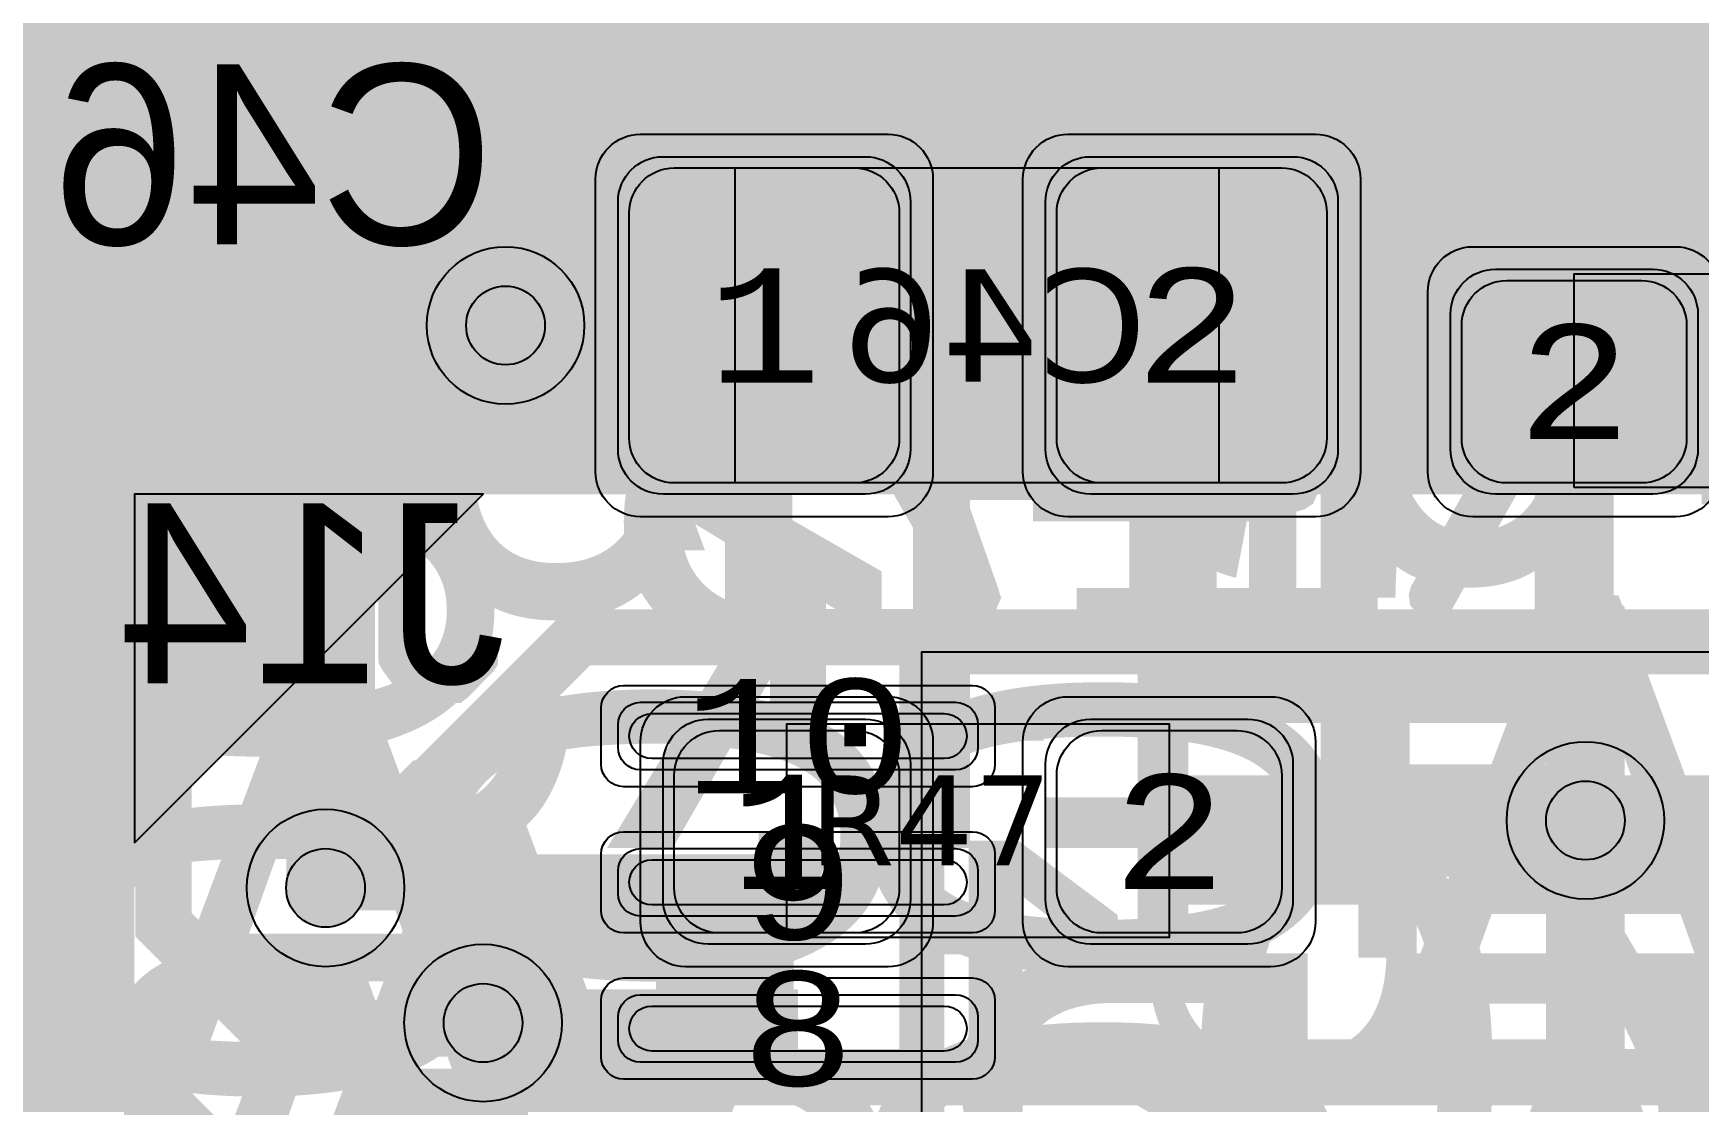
# Model space of a CAD drawing. Extents: x -98 to 119, y -207 to 98.
# Drawn here: x -9.2 to -1.8, y -11.95 to -7.2 of the extents above; entities that cross this region are included whole.
import ezdxf
from ezdxf.enums import TextEntityAlignment as Align

# ---------------------------------------------------------------- set-up
doc = ezdxf.new("R2010")
doc.units = 0
doc.header["$MEASUREMENT"] = 0
for name, color, linetype in [('ASSEMBLY_OUTLINES_BTM', 191, 'CONTINUOUS'), ('ASSEMBLY_OUTLINES_TOP', 102, 'CONTINUOUS'), ('ASSEMBLY_PART_NUMBERS_BTM', 191, 'CONTINUOUS'), ('ASSEMBLY_REF_DES_BTM', 191, 'CONTINUOUS'), ('ASSEMBLY_REF_DES_TOP', 102, 'CONTINUOUS'), ('BOARD_OUTLINE', 10, 'CONTINUOUS'), ('DRILL_DRAWING', 21, 'CONTINUOUS'), ('GENERATED_SILKSCREEN_BTM', 255, 'CONTINUOUS'), ('GENERATED_SILKSCREEN_TOP', 140, 'CONTINUOUS'), ('MANUFACTURING_OUTLINES', 10, 'CONTINUOUS'), ('PART_PADS_SMD_BTM', 230, 'CONTINUOUS'), ('PART_PADS_SMD_TOP', 150, 'CONTINUOUS'), ('PIN_NUMBERS_BTM', 8, 'CONTINUOUS'), ('PIN_NUMBERS_TOP', 8, 'CONTINUOUS'), ('PLACEMENT_OUTLINES_BTM', 222, 'CONTINUOUS'), ('PLACEMENT_OUTLINES_TOP', 130, 'CONTINUOUS'), ('PLANE_DATA_LAYER_BOTTOM', 230, 'CONTINUOUS'), ('PLANE_SHAPES_LAYER_BOTTOM', 230, 'CONTINUOUS'), ('PLANE_SHAPES_LAYER_TOP', 150, 'CONTINUOUS'), ('ROUTE_BORDER', 151, 'CONTINUOUS'), ('SILKSCREEN_OUTLINES_BTM', 211, 'CONTINUOUS'), ('SILKSCREEN_OUTLINES_TOP', 150, 'CONTINUOUS'), ('SILKSCREEN_REF_DES_BTM', 211, 'CONTINUOUS'), ('SILKSCREEN_REF_DES_TOP', 150, 'CONTINUOUS'), ('SOLDERMASK_PADS_BTM', 12, 'CONTINUOUS'), ('SOLDERMASK_PADS_TOP', 180, 'CONTINUOUS'), ('SOLDERPASTE_PADS_BTM', 12, 'CONTINUOUS'), ('SOLDERPASTE_PADS_TOP', 180, 'CONTINUOUS'), ('TRACES_LAYER_BOTTOM', 230, 'CONTINUOUS'), ('TRACES_LAYER_TOP', 150, 'CONTINUOUS'), ('VIA_HOLES_LAYER_BOTTOM', 30, 'CONTINUOUS'), ('VIA_HOLES_LAYER_TOP', 30, 'CONTINUOUS'), ('VIA_PADS_LAYER_BOTTOM', 230, 'CONTINUOUS'), ('VIA_PADS_LAYER_TOP', 150, 'CONTINUOUS')]:
    doc.layers.add(name, color=color, linetype=linetype)
doc.styles.add('COURIER_NEW', font='COUR.TTF')
doc.styles.add('VERDANA', font='verdana.TTF')
doc.styles.add('VERIBEST_GERBER_0', font='txt')

msp = doc.modelspace()

# ---------------------------------------------------------------- hatches: boundary and pattern name
at = {"layer": 'PLANE_DATA_LAYER_BOTTOM'}
h = msp.add_hatch(color=256, dxfattribs=at)
h.paths.add_polyline_path([(-96.5, 0, -1), (96.5, 0, -1)], flags=0)
h.paths.add_polyline_path([(92.251979, -7.43598, 0.72698816), (92.479659, -3.637852, -0.30860979), (92.431259, -3.566904, -0.00963525), (92.431316, -3.563968, 0.00963501), (92.5, -0.000006), (92.5, 0.000001, 0.05332526), (90.407665, 19.562826, -0.05332692), (90.405941, 19.578942), (90.405941, 19.578943, -0.23821791), (90.436919, 19.640273, 0.66175504), (89.584154, 23.221888, -0.29529758), (89.523137, 23.277841, 0.02240102), (87.08146, 31.194059, -0.0862063), (87.076996, 31.219756), (87.076996, 31.219757, -0.21018391), (87.101696, 31.275919, 0.67938251), (85.774921, 34.749845, -0.30186499), (85.705267, 34.797373, 0.04791583), (77.514669, 50.475005, -0.14530744), (77.502324, 50.516585, -0.1239887), (77.511414, 50.552678, 0.60660899), (75.516892, 53.486368, -0.27423899), (75.44586, 53.517962, 0.02152308), (70.565432, 59.806101, -0.17759524), (70.547363, 59.855368), (70.547363, 59.855369, -0.1118333), (70.5548, 59.888203, 0.66175545), (68.116894, 62.64715, -0.29529737), (68.036725, 62.667806, 0.05833458), (51.722715, 76.687749, -0.24933783), (51.689123, 76.750923), (51.689123, 76.750924, -0.06075989), (51.691357, 76.76924, 0.7149664), (48.509213, 78.818582, -0.31487112), (48.42205, 78.81342, 0.02280668), (41.042088, 82.896302, -0.28513695), (40.999698, 82.964591), (40.999698, 82.964596, -0.00424702), (40.999709, 82.965891, 0.64704661), (37.697353, 84.5176, -0.28975486), (37.616734, 84.505806, 0.05294354), (19.031563, 90.52099, -0.30833592), (18.972104, 90.582877, 0.69698225), (15.284156, 91.27756, -0.30833961), (15.206255, 91.241547, 0.02237069), (6.993138, 92.235275, -0.31520437), (6.925536, 92.290658, 0.71588806), (3.14462, 92.496703, -0.31520526), (3.0714, 92.448994, 0.06346806), (-20.215283, 90.264015, -0.32014225), (-20.296827, 90.298428, 0.72963938), (-23.995319, 89.386755, -0.32014403), (-24.051528, 89.318386, 0.01866354), (-30.645576, 87.275991, -0.30986574), (-30.72878, 87.298418, 0.70117084), (-34.249879, 85.978007, -0.00275269), (-34.249874, 85.977168, -0.30685575), (-34.29782, 85.9064, 0.04916641), (-50.410548, 77.556603, -0.32354836), (-50.499711, 77.561018, 0.73921276), (-53.660594, 75.408706, -0.07516987), (-53.657188, 75.386179), (-53.657188, 75.386178, -0.24247942), (-53.68916, 75.324127, 0.01996774), (-59.527063, 70.80098, -0.29848709), (-59.610009, 70.791065, 0.55672441), (-62.5, 69), (-62.5, 68.999999, 0.08270852), (-62.392031, 68.351756, -0.29848757), (-62.412702, 68.270818, 0.06718659), (-78.279974, 49.27977, -0.27781781), (-78.350169, 49.24438, 0.43635087), (-80.5, 47.25), (-80.5, 47.249999, 0.14146633), (-80.192238, 46.184011, -0.14146588), (-80.180512, 46.143397), (-80.180512, 46.143396, -0.13119073), (-80.190652, 46.105416, 0.01929482), (-83.506407, 39.786053, -0.3122068), (-83.581614, 39.742899, 0.43912347), (-85.75, 37.75, 0.20482962), (-85.131688, 36.303992, -0.20483071), (-85.10813, 36.248899), (-85.10813, 36.248898, -0.10091901), (-85.114214, 36.219062, 0.04809776), (-90.466303, 19.289839, -0.31487042), (-90.530154, 19.230281, 0.71496565), (-91.24073, 15.512631, -0.26937831), (-91.202277, 15.446437), (-91.202277, 15.446436, -0.04192983), (-91.203345, 15.433723, 0.01884133), (-92.106444, 8.523669, -0.32827121), (-92.166453, 8.456161, 0.35402801), (-93.75, 6.5), (-93.75, 6.499999, 0.3147083), (-92.438077, 4.622088, -0.31470689), (-92.388093, 4.55054), (-92.388093, 4.550537, -0.01228575), (-92.388185, 4.546794, 0.01229418), (-92.5, 0.00001), (-92.5, -0.000004, 0.05293339), (-90.438132, -19.421494, -0.32940864), (-90.475468, -19.504015, 0.27173254), (-91.5, -21.25, 0.40159771), (-89.586502, -23.248128, -0.32940451), (-89.516056, -23.305059, 0.02130735), (-87.207653, -30.839509, -0.32217733), (-87.232533, -30.924924, 0.23066593), (-88, -32.499999), (-88, -32.5, 0.43149503), (-85.882787, -34.496562, -0.3221788), (-85.807634, -34.544174, 0.04801617), (-77.643233, -50.277018, -0.30387878), (-77.644537, -50.3618, 0.152519), (-78, -51.499999), (-78, -51.5, 0.48198292), (-75.552374, -53.449264, -0.30388342), (-75.473145, -53.479475, 0.02199125), (-70.483925, -59.90214, -0.3186215), (-70.47622, -59.989968, 0.72539906), (-67.952631, -62.834176, -0.31862421), (-67.866344, -62.852281, 0.06239253), (-50.265124, -77.650932, -0.25435623), (-50.230332, -77.714899), (-50.230332, -77.7149, -0.03445317), (-50.231054, -77.725364, 0.03445193), (-50.25, -78), (-50.25, -78.000001, 0.60330822), (-47.119729, -79.649997, -0.29136265), (-47.037917, -79.64725, 0.02294124), (-39.54278, -83.621879, -0.2900128), (-39.499155, -83.690765), (-39.499155, -83.690766, -0.00713035), (-39.499186, -83.692939, 0.00713296), (-39.5, -83.749994), (-39.5, -83.75, 0.65808296), (-36.126004, -85.203319, -0.29776298), (-36.043963, -85.188513, 0.04901634), (-18.771876, -90.575199, -0.30186131), (-18.712566, -90.635139, 0.67938177), (-15.056336, -91.31372, -0.30186438), (-14.979467, -91.279054, 0.02174912), (-6.993138, -92.235275, -0.31520437), (-6.925536, -92.290658, 0.71588806), (-3.14462, -92.496703, -0.31520526), (-3.0714, -92.448994, 0.06250827), (19.869968, -90.340657, -0.3455664), (19.954737, -90.381493, 0.79435682), (23.75, -89.500001), (23.75, -89.499973, 0.00508686), (23.749586, -89.459281, -0.34558849), (23.806159, -89.384097, 0.02146945), (31.383958, -87.013201, -0.31444693), (31.468175, -87.035889, 0.70013084), (35, -85.75), (35, -85.749988, 0.00909926), (34.998675, -85.677212, -0.00905723), (34.998625, -85.674452), (34.998625, -85.674439, -0.3044722), (35.045955, -85.60392, 0.04798546), (50.721249, -77.353765, -0.31444166), (50.808431, -77.356288, 0.61621831), (54, -75.75), (54, -75.749999, 0.06775817), (53.927211, -75.215343, -0.06775352), (53.924438, -75.194974), (53.924438, -75.194973, -0.24153729), (53.95619, -75.13308, 0.02236582), (60.452055, -70.01285, -0.31311155), (60.538488, -70.003709, 0.71009535), (63.344013, -67.475653, -0.09971759), (63.33807, -67.446151), (63.33807, -67.44615, -0.20692806), (63.362073, -67.390635, 0.05820555), (77.187807, -50.973449, -0.31748667), (77.269693, -50.94147, 0.72222414), (79.294241, -47.729048, -0.17387366), (79.276877, -47.680625, -0.13609457), (79.287761, -47.641379, 0.02052348), (82.926938, -40.980152, -0.3530032), (83.013777, -40.939997, 0.48811211), (85.5, -39), (85.5, -38.999999, 0.2400736), (84.675602, -37.381988, -0.24007295), (84.644192, -37.320342), (84.644192, -37.320341, -0.10410562), (84.650658, -37.289623, 0.05054674), (90.411157, -19.546683, -0.32146983), (90.476988, -19.487077, 0.38127918), (92.25, -17.5, 0.2751437), (91.203224, -15.741772, -0.27514249), (91.163342, -15.674784), (91.163342, -15.674783, -0.04255495), (91.164442, -15.661882, 0.02223578), (92.195155, -7.50356, -0.31919634)], flags=0)
at = {"layer": 'PLANE_SHAPES_LAYER_BOTTOM'}
h = msp.add_hatch(color=256, dxfattribs=at)
h.paths.add_polyline_path([(-96.5, 0, -1), (96.5, 0, -1)], flags=0)
h.paths.add_polyline_path([(-92.5, 0, -1), (92.5, 0, -1)], flags=0)
at = {"layer": 'PLANE_SHAPES_LAYER_TOP'}
h = msp.add_hatch(color=256, dxfattribs=at)
h.paths.add_polyline_path([(-96.31345, 0, -1), (96.81345, 0, -1)], flags=0)
h.paths.add_polyline_path([(-92.25, 0, -1), (92.75, 0, -1)], flags=0)
h = msp.add_hatch(color=256, dxfattribs=at)
h.paths.add_polyline_path([(46.25, -35.15), (43.875, -38), (28.75, -38), (32.25, -34.5), (32.25, -30.5), (35.75, -30.5), (35.75, -27), (14.25, -27), (14.25, -24), (-10, -24), (-10, -18.75), (1.75, -18.75), (1.75, -9.25), (-10, -9.25), (-10, 32.75), (1.75, 32.75), (1.75, 34.25), (20.25, 34.25), (20.25, 25.25), (22.25, 23.25), (34.5, 23.25), (34.5, -26.5), (41.25, -26.5), (41.25, -20.5), (46.25, -20.5)])
h.paths.add_polyline_path([(-8.75, 10.25), (-8.75, 19.5), (1.25, 19.5), (1.25, 10.25)], flags=16)
h.paths.add_polyline_path([(6, 27.25), (6, 29.75), (15.45, 29.75), (15.45, 27.25)], flags=16)
msp.add_hatch(color=256, dxfattribs=at).paths.add_polyline_path([(-8.75, -10.8), (-7.2, -9.25), (-8.75, -9.25)], flags=0)
at = {"layer": 'VIA_HOLES_LAYER_BOTTOM'}
h = msp.add_hatch(color=256, dxfattribs=at)
edge = h.paths.add_edge_path()
edge.add_arc((-7.1, -8.5), 0.175, 0, 360)
h = msp.add_hatch(color=256, dxfattribs=at)
edge = h.paths.add_edge_path()
edge.add_arc((-2.3, -10.7), 0.175, 0, 360)
h = msp.add_hatch(color=256, dxfattribs=at)
edge = h.paths.add_edge_path()
edge.add_arc((-7.9, -11), 0.175, 0, 360)
h = msp.add_hatch(color=256, dxfattribs=at)
edge = h.paths.add_edge_path()
edge.add_arc((-7.2, -11.6), 0.175, 0, 360)
at = {"layer": 'VIA_HOLES_LAYER_TOP'}
h = msp.add_hatch(color=256, dxfattribs=at)
edge = h.paths.add_edge_path()
edge.add_arc((-7.1, -8.5), 0.175, 0, 360)
h = msp.add_hatch(color=256, dxfattribs=at)
edge = h.paths.add_edge_path()
edge.add_arc((-2.3, -10.7), 0.175, 0, 360)
h = msp.add_hatch(color=256, dxfattribs=at)
edge = h.paths.add_edge_path()
edge.add_arc((-7.9, -11), 0.175, 0, 360)
h = msp.add_hatch(color=256, dxfattribs=at)
edge = h.paths.add_edge_path()
edge.add_arc((-7.2, -11.6), 0.175, 0, 360)

# ---------------------------------------------------------------- linework, layer by layer
at = {"layer": 'ASSEMBLY_OUTLINES_BTM'}
for points in [[(-6.08, -9.2), (-6.08, -7.8), (-3.93, -7.8), (-3.93, -9.2)], [(-2.35, -9.22), (-2.35, -8.27), (-0.65, -8.27), (-0.65, -9.22)]]:
    msp.add_lwpolyline(points, close=True, dxfattribs=at)
at = {"layer": 'ASSEMBLY_OUTLINES_BTM', "const_width": 0.2}
msp.add_lwpolyline([(-5.25, -16.55), (-5.25, -9.95), (-0.75, -9.95), (-0.75, -16.55)], close=True, dxfattribs=at)
at = {"layer": 'ASSEMBLY_OUTLINES_TOP'}
msp.add_lwpolyline([(-5.85, -11.22), (-5.85, -10.27), (-4.15, -10.27), (-4.15, -11.22)], close=True, dxfattribs=at)
at = {"layer": 'BOARD_OUTLINE', "const_width": 0.1}
msp.add_lwpolyline([(-97.5, 0, -1), (97.5, 0, -1)], format="xyb", close=True, dxfattribs=at)
at = {"layer": 'GENERATED_SILKSCREEN_BTM', "const_width": 0.15}
for points in [[(-8.0672, -7.8624), (-8.4976, -7.4336), (-8.4976, -7.8624), (-8.0672, -7.8624)], [(-9.3336, -8.0408), (-9.1992, -8.1504), (-9.1952, -8.152), (-9.1944, -8.1528), (-9.192, -8.1528), (-9.1912, -8.1536), (-9.1904, -8.1536), (-9.1888, -8.1536), (-8.9192, -8.1536), (-8.916, -8.1528), (-8.9128, -8.152), (-8.9096, -8.1504), (-8.7752, -8.0408), (-8.7728, -8.0392), (-8.772, -8.0384), (-8.7704, -8.036), (-8.7688, -8.0304), (-8.768, -8.028), (-8.768, -7.4792), (-8.7688, -7.4752), (-8.7704, -7.472), (-8.772, -7.4704), (-8.7728, -7.4688), (-8.7752, -7.4664), (-8.9096, -7.3568), (-8.9128, -7.356), (-8.9144, -7.3552), (-8.916, -7.3544), (-8.9192, -7.3536), (-9.1888, -7.3536), (-9.192, -7.3544), (-9.1936, -7.3552), (-9.196, -7.356), (-9.1992, -7.3568)], [(-9.1992, -7.3568), (-9.3336, -7.4664)], [(-9.3144, -7.4928), (-9.1832, -7.3864), (-8.924, -7.3864), (-8.8008, -7.4872), (-8.8008, -7.7744), (-8.9096, -7.6856), (-8.9128, -7.6848), (-8.9144, -7.684), (-8.9152, -7.684), (-8.9152, -7.6832), (-8.9192, -7.6824), (-9.1888, -7.6824), (-9.192, -7.6832), (-9.192, -7.684), (-9.1936, -7.684), (-9.196, -7.6848), (-9.1984, -7.6856), (-9.3336, -7.7944)], [(-8.4976, -8.1376), (-8.4984, -8.144), (-8.5024, -8.148), (-8.508, -8.1504), (-8.5136, -8.1512), (-8.5192, -8.1504), (-8.524, -8.148), (-8.528, -8.144), (-8.5296, -8.1376), (-8.5296, -7.8952), (-8.5672, -7.8952), (-8.5728, -7.8936), (-8.5776, -7.8904), (-8.58, -7.8848), (-8.5808, -7.8792), (-8.58, -7.8728), (-8.5776, -7.8672), (-8.5728, -7.8632), (-8.5672, -7.8624), (-8.5296, -7.8624), (-8.5296, -7.392), (-8.5288, -7.388), (-8.5264, -7.3848), (-8.5232, -7.3816), (-8.5192, -7.3792), (-8.5144, -7.3776), (-8.5096, -7.3768), (-8.5056, -7.3776), (-8.5016, -7.3808), (-8.016, -7.8664), (-8.0128, -7.8712), (-8.0112, -7.876), (-8.012, -7.8808), (-8.0152, -7.8864), (-8.0168, -7.8904), (-8.02, -7.8928), (-8.0232, -7.8944), (-8.0272, -7.8952), (-8.4976, -7.8952), (-8.4976, -8.1376)], [(-7.3992, -8.1504), (-7.2648, -8.0408), (-7.2608, -8.0384), (-7.26, -8.0352), (-7.2584, -8.032), (-7.2576, -8.028), (-7.2576, -7.4792), (-7.2584, -7.4752), (-7.26, -7.472), (-7.2616, -7.4704), (-7.2624, -7.4688), (-7.264, -7.4664), (-7.3992, -7.3568), (-7.4016, -7.356), (-7.404, -7.3552), (-7.4048, -7.3544), (-7.408, -7.3536), (-7.6776, -7.3536), (-7.6816, -7.3544), (-7.6832, -7.3552), (-7.6856, -7.356), (-7.688, -7.3568), (-7.8232, -7.4664), (-7.8264, -7.4704), (-7.828, -7.4768), (-7.8272, -7.4816), (-7.8256, -7.4856), (-7.8232, -7.4888), (-7.8192, -7.492), (-7.8152, -7.4944), (-7.8112, -7.4952), (-7.8072, -7.4952), (-7.804, -7.4928), (-7.672, -7.3864), (-7.4136, -7.3864), (-7.2904, -7.4872), (-7.2904, -8.02), (-7.4136, -8.1208), (-7.672, -8.1208), (-7.804, -8.0144), (-7.8072, -8.0128), (-7.8112, -8.012), (-7.8152, -8.0128), (-7.8192, -8.0152), (-7.8232, -8.0184), (-7.8256, -8.0224), (-7.8272, -8.0272), (-7.828, -8.032), (-7.8264, -8.0368), (-7.8232, -8.0408), (-7.688, -8.1504), (-7.6848, -8.152), (-7.684, -8.1528), (-7.6816, -8.1528), (-7.6808, -8.1536), (-7.68, -8.1536), (-7.6776, -8.1536), (-7.408, -8.1536), (-7.4048, -8.1528), (-7.4016, -8.152), (-7.3992, -8.1504)], [(-8.8008, -7.816), (-8.8008, -8.02), (-8.924, -8.1208), (-9.1824, -8.1208), (-9.3072, -8.02), (-9.3072, -7.816), (-9.1824, -7.7144), (-8.924, -7.7144), (-8.8008, -7.816)], [(-8.0792, -10.0708), (-8.0728, -10.0724), (-8.0688, -10.0756), (-8.0672, -10.0812), (-8.0664, -10.0876), (-8.0672, -10.0932), (-8.0688, -10.0988), (-8.0728, -10.1028), (-8.0792, -10.1036), (-8.3912, -10.1036), (-8.3968, -10.1028), (-8.4016, -10.0988), (-8.404, -10.0932), (-8.4048, -10.0876), (-8.404, -10.0812), (-8.4016, -10.0756), (-8.3968, -10.0724), (-8.3912, -10.0708), (-8.2504, -10.0708), (-8.2504, -9.3196), (-8.2496, -9.314), (-8.2472, -9.31), (-8.2432, -9.3076), (-8.2376, -9.3068), (-8.2336, -9.306), (-8.2296, -9.306), (-8.2264, -9.3076), (-8.2232, -9.3108), (-8.0672, -9.53), (-8.0656, -9.5332), (-8.0648, -9.5356), (-8.0648, -9.5412), (-8.0672, -9.546), (-8.0712, -9.55), (-8.076, -9.5532), (-8.0816, -9.5548), (-8.0848, -9.5548), (-8.0872, -9.554), (-8.0912, -9.5492), (-8.2192, -9.37), (-8.2192, -10.0708), (-8.0792, -10.0708)], [(-9.1776, -10.0876), (-9.1784, -10.094), (-9.1824, -10.098), (-9.188, -10.1004), (-9.1936, -10.1012), (-9.1992, -10.1004), (-9.204, -10.098), (-9.208, -10.094), (-9.2096, -10.0876), (-9.2096, -9.8452), (-9.2472, -9.8452), (-9.2528, -9.8436), (-9.2576, -9.8404), (-9.26, -9.8348), (-9.2608, -9.8292), (-9.26, -9.8228), (-9.2576, -9.8172), (-9.2528, -9.8132), (-9.2472, -9.8124), (-9.2096, -9.8124), (-9.2096, -9.342), (-9.2088, -9.338), (-9.2064, -9.3348), (-9.2032, -9.3316), (-9.1992, -9.3292), (-9.1944, -9.3276), (-9.1896, -9.3268), (-9.1856, -9.3276), (-9.1816, -9.3308), (-8.696, -9.8164), (-8.6928, -9.8212), (-8.6912, -9.826), (-8.692, -9.8308), (-8.6952, -9.8364), (-8.6968, -9.8404), (-8.7, -9.8428), (-8.7032, -9.8444), (-8.7072, -9.8452), (-9.1776, -9.8452), (-9.1776, -10.0876)], [(-8.7472, -9.8124), (-9.1776, -9.3836), (-9.1776, -9.8124), (-8.7472, -9.8124)], [(-7.236, -9.9652), (-7.2312, -9.962), (-7.2248, -9.962), (-7.2192, -9.9636), (-7.2144, -9.9676), (-7.2104, -9.9724), (-7.2088, -9.978), (-7.2088, -9.9844), (-7.212, -9.9892), (-7.3192, -10.0988), (-7.3232, -10.1012), (-7.3272, -10.102), (-7.3288, -10.1036), (-7.332, -10.1036), (-7.4936, -10.1036), (-7.4976, -10.1028), (-7.5016, -10.1004), (-7.5032, -10.0996), (-7.504, -10.0988), (-7.5048, -10.098), (-7.5072, -10.0964), (-7.5872, -9.9868), (-7.5888, -9.9836), (-7.5896, -9.982), (-7.5904, -9.9804), (-7.5904, -9.978), (-7.5904, -9.3364), (-7.7632, -9.3364), (-7.7688, -9.3348), (-7.7736, -9.3316), (-7.776, -9.326), (-7.7768, -9.3204), (-7.776, -9.314), (-7.7736, -9.3084), (-7.7688, -9.3044), (-7.7632, -9.3036), (-7.3584, -9.3036), (-7.352, -9.3044), (-7.348, -9.3084), (-7.3456, -9.314), (-7.3448, -9.3204), (-7.3456, -9.326), (-7.348, -9.3316), (-7.352, -9.3348), (-7.3584, -9.3364), (-7.5584, -9.3364), (-7.5584, -9.9724), (-7.4856, -10.07), (-7.3392, -10.07), (-7.236, -9.9652)]]:
    msp.add_lwpolyline(points, dxfattribs=at)
for points in [[(-4.730485, -7.799995, 0.0000111), (-4.730492, -7.800005), (-5.269508, -7.800005, 0.0000111), (-5.269515, -7.799995), (-4.730485, -7.799995)], [(-1.207902, -8.269995, 0.00001223), (-1.207911, -8.270005), (-1.792089, -8.270005, 0.00001223), (-1.792098, -8.269995), (-1.207902, -8.269995)], [(-4.730485, -9.200005), (-5.269515, -9.200005, 0.0000111), (-5.269508, -9.199995), (-4.730492, -9.199995, 0.0000111), (-4.730485, -9.200005)], [(-1.216156, -9.220005), (-1.783844, -9.220005, 0.00001164), (-1.783836, -9.219995), (-1.216164, -9.219995, 0.00001164), (-1.216156, -9.220005)], [(-0.749995, -10.1), (-0.750005, -10.1), (-0.750005, -9.950005), (-5.249995, -9.950005), (-5.249995, -10.1), (-5.250005, -10.1), (-5.250005, -9.95, -0.41421356), (-5.25, -9.949995), (-0.75, -9.949995, -0.41421356), (-0.749995, -9.95), (-0.749995, -10.1)]]:
    msp.add_lwpolyline(points, format="xyb", dxfattribs=at)
for points in [[(-5.250005, -10.75), (-5.250005, -10.55), (-5.249995, -10.55), (-5.249995, -10.75)], [(-5.250005, -11.4), (-5.250005, -11.2), (-5.249995, -11.2), (-5.249995, -11.4)], [(-5.250005, -12.05), (-5.250005, -11.85), (-5.249995, -11.85), (-5.249995, -12.05)]]:
    msp.add_lwpolyline(points, close=True, dxfattribs=at)
at = {"layer": 'GENERATED_SILKSCREEN_TOP', "const_width": 0.15}
for points in [[(-4.98625, -8.8055), (-4.98175, -8.8025), (-4.98025, -8.795), (-4.97575, -8.7875), (-4.97575, -8.78), (-4.97575, -8.471), (-4.97575, -8.4635), (-4.98025, -8.459), (-4.98025, -8.4545), (-4.98175, -8.453), (-4.98325, -8.4515), (-4.98625, -8.4485), (-5.24125, -8.2415), (-5.24875, -8.2385), (-5.25475, -8.237), (-5.26075, -8.2355), (-6.01675, -8.2355), (-6.03025, -8.2385), (-6.03925, -8.246), (-6.04675, -8.255), (-6.04975, -8.2655), (-6.04975, -9.7055), (-6.04675, -9.7175), (-6.03925, -9.725), (-6.03025, -9.7295), (-6.01975, -9.731), (-6.00775, -9.7295), (-5.99725, -9.725), (-5.98975, -9.7175), (-5.98675, -9.7055), (-5.98675, -9.0155), (-5.28175, -9.0155), (-5.03575, -9.7145), (-5.02975, -9.725), (-5.01925, -9.731), (-5.00725, -9.7325), (-4.99825, -9.7295), (-4.98925, -9.725), (-4.98175, -9.7175), (-4.97725, -9.707), (-4.98025, -9.695), (-5.22625, -8.996), (-4.98625, -8.8055)], [(-3.72025, -9.7055), (-3.71875, -9.7175), (-3.71125, -9.725), (-3.70075, -9.7295), (-3.69025, -9.731), (-3.67975, -9.7295), (-3.67075, -9.725), (-3.66325, -9.7175), (-3.66025, -9.7055), (-3.66025, -9.251), (-3.58975, -9.251), (-3.57925, -9.248), (-3.57025, -9.242), (-3.56575, -9.2315), (-3.56425, -9.221), (-3.56575, -9.209), (-3.57025, -9.1985), (-3.57925, -9.191), (-3.58975, -9.1895), (-3.66025, -9.1895), (-3.66025, -8.3075), (-3.66175, -8.3), (-3.66625, -8.294), (-3.67225, -8.288), (-3.67975, -8.2835), (-3.68875, -8.2805), (-3.69775, -8.279), (-3.70525, -8.2805), (-3.71275, -8.2865), (-4.62325, -9.197), (-4.62925, -9.206), (-4.63225, -9.215), (-4.63075, -9.224), (-4.62475, -9.2345), (-4.62175, -9.242), (-4.61575, -9.2465), (-4.60975, -9.2495), (-4.60225, -9.251), (-3.72025, -9.251), (-3.72025, -9.7055)], [(-4.52725, -9.1895), (-3.72025, -8.3855), (-3.72025, -9.1895), (-4.52725, -9.1895)], [(-3.00625, -9.6905), (-3.00925, -9.701), (-3.00775, -9.7115), (-3.00025, -9.7205), (-2.99275, -9.7265), (-2.98225, -9.7295), (-2.97175, -9.731), (-2.96275, -9.728), (-2.95525, -9.719), (-2.14675, -8.2805), (-2.14375, -8.273), (-2.14375, -8.267), (-2.14375, -8.261), (-2.14675, -8.255), (-2.15125, -8.246), (-2.15725, -8.24), (-2.16475, -8.237), (-2.17225, -8.2355), (-3.18475, -8.2355), (-3.19525, -8.2385), (-3.20275, -8.246), (-3.20875, -8.255), (-3.21025, -8.267), (-3.20875, -8.2775), (-3.20275, -8.288), (-3.19525, -8.2955), (-3.18475, -8.297), (-2.22325, -8.297), (-3.00625, -9.6905)], [(-5.98675, -8.297), (-5.26975, -8.297), (-5.03575, -8.486), (-5.03575, -8.765), (-5.26975, -8.9555), (-5.98675, -8.9555), (-5.98675, -8.297)]]:
    msp.add_lwpolyline(points, dxfattribs=at)
for points in [[(-4.707902, -10.269995, 0.00001223), (-4.707911, -10.270005), (-5.292089, -10.270005, 0.00001223), (-5.292098, -10.269995), (-4.707902, -10.269995)], [(-4.716156, -11.220005), (-5.283844, -11.220005, 0.00001164), (-5.283836, -11.219995), (-4.716164, -11.219995, 0.00001164), (-4.716156, -11.220005)]]:
    msp.add_lwpolyline(points, format="xyb", dxfattribs=at)
at = {"layer": 'MANUFACTURING_OUTLINES'}
msp.add_circle((0, 0), 97.575405, dxfattribs=at)
at = {"layer": 'PART_PADS_SMD_BTM'}
for points in [[(-5.5, -7.75, -0.41421356), (-5.3, -7.95), (-5.3, -9.05, -0.41421356), (-5.5, -9.25), (-6.4, -9.25, -0.41421356), (-6.6, -9.05), (-6.6, -7.95, -0.41421356), (-6.4, -7.75)], [(-3.6, -7.75, -0.41421356), (-3.4, -7.95), (-3.4, -9.05, -0.41421356), (-3.6, -9.25), (-4.5, -9.25, -0.41421356), (-4.7, -9.05), (-4.7, -7.95, -0.41421356), (-4.5, -7.75)], [(-1.8, -9.05, -0.41421356), (-2, -9.25), (-2.7, -9.25, -0.41421356), (-2.9, -9.05), (-2.9, -8.45, -0.41421356), (-2.7, -8.25), (-2, -8.25, -0.41421356), (-1.8, -8.45)], [(-6.6, -10.275, -0.41421356), (-6.5, -10.175), (-5.1, -10.175, -0.41421356), (-5, -10.275), (-5, -10.375, -0.41421356), (-5.1, -10.475), (-6.5, -10.475, -0.41421356), (-6.6, -10.375)], [(-6.6, -10.925, -0.41421356), (-6.5, -10.825), (-5.1, -10.825, -0.41421356), (-5, -10.925), (-5, -11.025, -0.41421356), (-5.1, -11.125), (-6.5, -11.125, -0.41421356), (-6.6, -11.025)], [(-6.6, -11.575, -0.41421356), (-6.5, -11.475), (-5.1, -11.475, -0.41421356), (-5, -11.575), (-5, -11.675, -0.41421356), (-5.1, -11.775), (-6.5, -11.775, -0.41421356), (-6.6, -11.675)]]:
    msp.add_lwpolyline(points, format="xyb", close=True, dxfattribs=at)
at = {"layer": 'PART_PADS_SMD_TOP'}
for points in [[(-6.4, -10.45, -0.41421356), (-6.2, -10.25), (-5.5, -10.25, -0.41421356), (-5.3, -10.45), (-5.3, -11.05, -0.41421356), (-5.5, -11.25), (-6.2, -11.25, -0.41421356), (-6.4, -11.05)], [(-4.7, -10.45, -0.41421356), (-4.5, -10.25), (-3.8, -10.25, -0.41421356), (-3.6, -10.45), (-3.6, -11.05, -0.41421356), (-3.8, -11.25), (-4.5, -11.25, -0.41421356), (-4.7, -11.05)]]:
    msp.add_lwpolyline(points, format="xyb", close=True, dxfattribs=at)
at = {"layer": 'PLACEMENT_OUTLINES_BTM'}
for points in [[(-6.08, -9.2), (-6.08, -7.8), (-3.93, -7.8), (-3.93, -9.2)], [(-2.35, -9.22), (-2.35, -8.27), (-0.65, -8.27), (-0.65, -9.22)], [(-5.25, -16.55), (-5.25, -9.95), (-0.75, -9.95), (-0.75, -16.55)]]:
    msp.add_lwpolyline(points, close=True, dxfattribs=at)
at = {"layer": 'PLACEMENT_OUTLINES_TOP'}
msp.add_lwpolyline([(-5.85, -11.22), (-5.85, -10.27), (-4.15, -10.27), (-4.15, -11.22)], close=True, dxfattribs=at)
at = {"layer": 'PLANE_SHAPES_LAYER_TOP'}
msp.add_lwpolyline([(-8.75, -10.8), (-7.2, -9.25), (-8.75, -9.25)], close=True, dxfattribs=at)
msp.add_solid([(-10, -18.75), (-8.75, -18.75), (-10, -9.25), (-8.75, -9.25)], dxfattribs=at)
at = {"layer": 'ROUTE_BORDER'}
msp.add_circle((0, 0), 96.5, dxfattribs=at)
at = {"layer": 'SILKSCREEN_OUTLINES_BTM'}
for points in [[(-6.08, -9.2), (-6.08, -7.8), (-3.93, -7.8), (-3.93, -9.2)], [(-2.35, -9.22), (-2.35, -8.27), (-0.65, -8.27), (-0.65, -9.22)], [(-5.25, -16.55), (-5.25, -9.95), (-0.75, -9.95), (-0.75, -16.55)]]:
    msp.add_lwpolyline(points, close=True, dxfattribs=at)
at = {"layer": 'SILKSCREEN_OUTLINES_TOP'}
msp.add_lwpolyline([(-5.85, -11.22), (-5.85, -10.27), (-4.15, -10.27), (-4.15, -11.22)], close=True, dxfattribs=at)
at = {"layer": 'SOLDERMASK_PADS_BTM'}
for points in [[(-5.4, -7.65, -0.41421356), (-5.2, -7.85), (-5.2, -9.15, -0.41421356), (-5.4, -9.35), (-6.5, -9.35, -0.41421356), (-6.7, -9.15), (-6.7, -7.85, -0.41421356), (-6.5, -7.65)], [(-3.5, -7.65, -0.41421356), (-3.3, -7.85), (-3.3, -9.15, -0.41421356), (-3.5, -9.35), (-4.6, -9.35, -0.41421356), (-4.8, -9.15), (-4.8, -7.85, -0.41421356), (-4.6, -7.65)], [(-1.7, -9.15, -0.41421356), (-1.9, -9.35), (-2.8, -9.35, -0.41421356), (-3, -9.15), (-3, -8.35, -0.41421356), (-2.8, -8.15), (-1.9, -8.15, -0.41421356), (-1.7, -8.35)], [(-6.675, -10.2, -0.41421356), (-6.575, -10.1), (-5.025, -10.1, -0.41421356), (-4.925, -10.2), (-4.925, -10.45, -0.41421356), (-5.025, -10.55), (-6.575, -10.55, -0.41421356), (-6.675, -10.45)], [(-6.675, -10.85, -0.41421356), (-6.575, -10.75), (-5.025, -10.75, -0.41421356), (-4.925, -10.85), (-4.925, -11.1, -0.41421356), (-5.025, -11.2), (-6.575, -11.2, -0.41421356), (-6.675, -11.1)], [(-6.675, -11.5, -0.41421356), (-6.575, -11.4), (-5.025, -11.4, -0.41421356), (-4.925, -11.5), (-4.925, -11.75, -0.41421356), (-5.025, -11.85), (-6.575, -11.85, -0.41421356), (-6.675, -11.75)]]:
    msp.add_lwpolyline(points, format="xyb", close=True, dxfattribs=at)
at = {"layer": 'SOLDERMASK_PADS_TOP'}
for points in [[(-6.5, -10.35, -0.41421356), (-6.3, -10.15), (-5.4, -10.15, -0.41421356), (-5.2, -10.35), (-5.2, -11.15, -0.41421356), (-5.4, -11.35), (-6.3, -11.35, -0.41421356), (-6.5, -11.15)], [(-4.8, -10.35, -0.41421356), (-4.6, -10.15), (-3.7, -10.15, -0.41421356), (-3.5, -10.35), (-3.5, -11.15, -0.41421356), (-3.7, -11.35), (-4.6, -11.35, -0.41421356), (-4.8, -11.15)]]:
    msp.add_lwpolyline(points, format="xyb", close=True, dxfattribs=at)
at = {"layer": 'SOLDERPASTE_PADS_BTM'}
for points in [[(-5.55, -7.8, -0.41421356), (-5.35, -8), (-5.35, -9, -0.41421356), (-5.55, -9.2), (-6.35, -9.2, -0.41421356), (-6.55, -9), (-6.55, -8, -0.41421356), (-6.35, -7.8)], [(-3.65, -7.8, -0.41421356), (-3.45, -8), (-3.45, -9, -0.41421356), (-3.65, -9.2), (-4.45, -9.2, -0.41421356), (-4.65, -9), (-4.65, -8, -0.41421356), (-4.45, -7.8)], [(-1.85, -9, -0.41421356), (-2.05, -9.2), (-2.65, -9.2, -0.41421356), (-2.85, -9), (-2.85, -8.5, -0.41421356), (-2.65, -8.3), (-2.05, -8.3, -0.41421356), (-1.85, -8.5)], [(-6.55, -10.325, -0.41421356), (-6.45, -10.225), (-5.15, -10.225, -0.41421356), (-5.05, -10.325), (-5.05, -10.325, -0.41421356), (-5.15, -10.425), (-6.45, -10.425, -0.41421356), (-6.55, -10.325)], [(-6.55, -10.975, -0.41421356), (-6.45, -10.875), (-5.15, -10.875, -0.41421356), (-5.05, -10.975), (-5.05, -10.975, -0.41421356), (-5.15, -11.075), (-6.45, -11.075, -0.41421356), (-6.55, -10.975)], [(-6.55, -11.625, -0.41421356), (-6.45, -11.525), (-5.15, -11.525, -0.41421356), (-5.05, -11.625), (-5.05, -11.625, -0.41421356), (-5.15, -11.725), (-6.45, -11.725, -0.41421356), (-6.55, -11.625)]]:
    msp.add_lwpolyline(points, format="xyb", close=True, dxfattribs=at)
at = {"layer": 'SOLDERPASTE_PADS_TOP'}
for points in [[(-6.35, -10.5, -0.41421356), (-6.15, -10.3), (-5.55, -10.3, -0.41421356), (-5.35, -10.5), (-5.35, -11, -0.41421356), (-5.55, -11.2), (-6.15, -11.2, -0.41421356), (-6.35, -11)], [(-4.65, -10.5, -0.41421356), (-4.45, -10.3), (-3.85, -10.3, -0.41421356), (-3.65, -10.5), (-3.65, -11, -0.41421356), (-3.85, -11.2), (-4.45, -11.2, -0.41421356), (-4.65, -11)]]:
    msp.add_lwpolyline(points, format="xyb", close=True, dxfattribs=at)
at = {"layer": 'TRACES_LAYER_BOTTOM'}
for points, const_width in [([(-2.15, -6.25), (-2.15, -7.4), (-2.35, -7.6), (-2.35, -8.75)], 0.35), ([(-7.9, -12.3), (-8.353883, -12.3), (-9.107858, -11.546025), (-9.107858, -9.97878), (-11.80934, -7.277298), (-11.822702, -7.277298), (-12.3, -6.8)], 0.35), ([(-8.7, -6.8), (-8.7, -7.904787), (-7.9, -8.704787), (-7.9, -11)], 0.35), ([(-7.2, -11.6), (-7.225, -11.625), (-8.158884, -11.625), (-8.620151, -11.163733), (-8.620151, -8.830035), (-9.7, -7.750186), (-9.7, -6.8)], 0.25), ([(-7.1, -8.5), (-5.95, -8.5)], 0.35), ([(-4.05, -8.5), (-3.8, -8.75), (-2.35, -8.75)], 0.35), ([(-5.95, -8.5), (-5.95, -9.6375), (-5.8, -9.7875), (-5.8, -10.325)], 0.25), ([(-2.3, -10.7), (-2.3, -9.825), (-2.35, -9.775), (-2.35, -8.75)], 0.35), ([(-2.3, -12.7), (-2.3, -10.7)], 0.35), ([(-7.9, -11), (-7.875, -10.975), (-5.8, -10.975)], 0.25), ([(-5.8, -11.625), (-7.175, -11.625), (-7.2, -11.6)], 0.35)]:
    msp.add_lwpolyline(points, dxfattribs=dict(at, const_width=const_width))
at = {"layer": 'TRACES_LAYER_TOP'}
for points, const_width in [([(0.6, -10.75), (0.55, -10.75), (-0.313852, -9.886148), (-6.775797, -9.886148), (-7.447707, -10.558058), (-7.458058, -10.558058), (-7.9, -11)], 0.25), ([(-2.3, -10.7), (-3.1, -10.7), (-3.15, -10.75), (-4.15, -10.75)], 0.5), ([(-2.3, -10.7), (-2.25, -10.75), (-1.1, -10.75)], 0.5), ([(-7.2, -11.6), (-6.675, -11.075), (-5.85, -11.075), (-5.85, -10.75)], 0.25), ([(0.6, -12.75), (0.55, -12.75), (-0.359403, -11.840597), (-6.409531, -11.840597), (-6.818934, -12.25), (-7.85, -12.25), (-7.9, -12.3)], 0.25)]:
    msp.add_lwpolyline(points, dxfattribs=dict(at, const_width=const_width))
at = {"layer": 'VIA_HOLES_LAYER_BOTTOM'}
for centre in [(-7.1, -8.5), (-2.3, -10.7), (-7.9, -11), (-7.2, -11.6)]:
    msp.add_circle(centre, 0.175, dxfattribs=at)
at = {"layer": 'VIA_HOLES_LAYER_TOP'}
for centre in [(-7.1, -8.5), (-2.3, -10.7), (-7.9, -11), (-7.2, -11.6)]:
    msp.add_circle(centre, 0.175, dxfattribs=at)
at = {"layer": 'VIA_PADS_LAYER_BOTTOM'}
for centre in [(-7.1, -8.5), (-2.3, -10.7), (-7.9, -11), (-7.2, -11.6)]:
    msp.add_circle(centre, 0.35, dxfattribs=at)
at = {"layer": 'VIA_PADS_LAYER_TOP'}
for centre in [(-7.1, -8.5), (-2.3, -10.7), (-7.9, -11), (-7.2, -11.6)]:
    msp.add_circle(centre, 0.35, dxfattribs=at)

# ---------------------------------------------------------------- texts
at = {"layer": 'ASSEMBLY_PART_NUMBERS_BTM', "style": 'VERIBEST_GERBER_0', "text_generation_flag": 2}
for s, p in [('SN74AHC574PWR', (-5.54, 14.75)), ('CL10B104KB8SFNC', (-4.29, 10)), ('ERJ-3EKF4701V', (-10.71, 7.75)), ('ERJ-3GEY0R00V', (-9.21, 7.75)), ('ERJ-3GEY0R00V', (-7.46, 6.75)), ('7914G-1-000E', (-5.46, 1.5))]:
    msp.add_text(s, height=2.032, rotation=90, dxfattribs=at).set_placement(p, align=Align.TOP_LEFT)
for s, p in [('CL21B225KOFNNNE', (-5, -5.96)), ('CL21B225KOFNNNE', (20.5, -6.96)), ('ERJ-3EKF10R0V', (-3, -8.79)), ('ERJ-3EKF4701V', (13.25, -10.79)), ('ERJ-3EKF4701V', (-1.5, -11.29))]:
    msp.add_text(s, height=2.032, dxfattribs=at).set_placement(p, align=Align.TOP_LEFT)
at = {"layer": 'ASSEMBLY_REF_DES_BTM', "style": 'VERDANA', "text_generation_flag": 2}
msp.add_text('C46', height=0.5, dxfattribs=at).set_placement((-4.25, -8.25), align=Align.TOP_LEFT)
msp.add_text('D33', height=1.2, rotation=90, dxfattribs=at).set_placement((-4.25, -10.75), align=Align.TOP_LEFT)
at = {"layer": 'ASSEMBLY_REF_DES_TOP', "style": 'VERDANA'}
msp.add_text('R47', height=0.4, dxfattribs=at).set_placement((-5.75, -10.5), align=Align.TOP_LEFT)
at = {"layer": 'DRILL_DRAWING', "style": 'VERIBEST_GERBER_0'}
for p in [(-9.7, -6.8), (-8.7, -6.8), (-7.1, -8.5), (-2.3, -10.7), (-7.9, -11), (-7.2, -11.6), (-7.9, -12.3), (-2.3, -12.7), (-7.1, -12.9)]:
    msp.add_text('A', height=2, dxfattribs=at).set_placement(p, align=Align.MIDDLE_CENTER)
at = {"layer": 'PIN_NUMBERS_BTM', "style": 'COURIER_NEW'}
for s, p in [('1', (-5.95, -8.5)), ('2', (-4.05, -8.5)), ('2', (-2.35, -8.75)), ('10', (-5.8, -10.325)), ('1', (-5.85, -10.75)), ('2', (-4.15, -10.75)), ('9', (-5.8, -10.975)), ('8', (-5.8, -11.625))]:
    msp.add_text(s, height=0.508, dxfattribs=at).set_placement(p, align=Align.MIDDLE_CENTER)
at = {"layer": 'PIN_NUMBERS_TOP', "style": 'COURIER_NEW'}
for s, p in [('1', (-5.95, -8.5)), ('2', (-4.05, -8.5)), ('2', (-2.35, -8.75)), ('10', (-5.8, -10.325)), ('1', (-5.85, -10.75)), ('2', (-4.15, -10.75)), ('9', (-5.8, -10.975)), ('8', (-5.8, -11.625))]:
    msp.add_text(s, height=0.508, dxfattribs=at).set_placement(p, align=Align.MIDDLE_CENTER)
at = {"layer": 'SILKSCREEN_REF_DES_BTM', "style": 'VERIBEST_GERBER_0', "text_generation_flag": 2}
for s, p in [('C46', (-7.15, -7.34)), ('J14', (-7.1, -9.29))]:
    msp.add_text(s, height=0.8, dxfattribs=at).set_placement(p, align=Align.TOP_LEFT)
at = {"layer": 'SILKSCREEN_REF_DES_TOP', "style": 'VERIBEST_GERBER_0'}
msp.add_text('R47', height=1.5, dxfattribs=at).set_placement((-6.25, -8.21), align=Align.TOP_LEFT)

doc.saveas('drawing.dxf')
